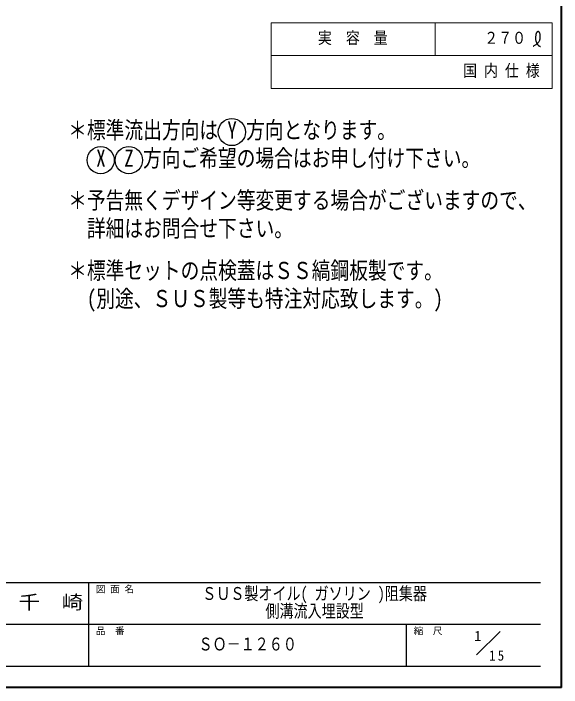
# Model space of a CAD drawing. Units: millimetres at full size, sheet at 1:15; details may follow other scales. Extents: x -3188 to 2887, y -2113 to 2102.
# Drawn here: x 1132 to 2887, y -2113 to 47 of the extents above; entities that cross this region are included whole.
import ezdxf
from ezdxf.enums import TextEntityAlignment as Align

# ---------------------------------------------------------------- set-up
doc = ezdxf.new("R2010")
doc.units = ezdxf.units.MM
doc.header["$LTSCALE"] = 15
doc.layers.add('0-0_ﾚｲﾔ1', color=4, linetype='Continuous', lineweight=9)
doc.styles.add('ＭＳ ゴシック', font='')
doc.styles.get('ＭＳ ゴシック').set_extended_font_data('MS Gothic')

msp = doc.modelspace()

# ---------------------------------------------------------------- linework, layer by layer
at = {"layer": '0-0_ﾚｲﾔ1', "color": 1, "lineweight": 40}
for q in [(2887.16, 2102.18), (-3187.84, -2112.82)]:
    msp.add_line((2887.16, -2112.82), q, dxfattribs=at)
at = {"layer": '0-0_ﾚｲﾔ1', "color": 3, "lineweight": 18}
for p, q in [((1957.16, 17.18), (2857.16, 17.18)), ((1957.16, 17.18), (1957.16, -192.82)), ((2482.16, 17.18), (2482.16, -87.82)), ((2857.16, 17.18), (2857.16, -192.82)), ((1957.16, -87.82), (2857.16, -87.82)), ((1957.16, -192.82), (2857.16, -192.82))]:
    msp.add_line(p, q, dxfattribs=at)
at = {"layer": '0-0_ﾚｲﾔ1', "color": 6, "lineweight": 25}
for p, q in [((2819.66, -1777.46), (-150.34, -1777.46)), ((1373.23, -2045.32), (1373.23, -1777.46)), ((2819.66, -1911.39), (971.44, -1911.39)), ((2391.09, -2045.32), (2391.09, -1911.39)), ((2819.66, -2045.32), (-150.34, -2045.32))]:
    msp.add_line(p, q, dxfattribs=at)
at = {"layer": '0-0_ﾚｲﾔ1', "color": 7, "lineweight": 18}
msp.add_line((2615.32, -2008.58), (2691.09, -1932.82), dxfattribs=at)
at = {"layer": '0-0_ﾚｲﾔ1', "color": 5, "lineweight": 25}
for points in [[(2796.71, -57.83), (2797.94, -57.12), (2800.04, -55.9), (2802.12, -54.64), (2804.18, -53.33), (2806.19, -51.96), (2808.15, -50.5), (2809.25, -49.6), (2810.06, -48.91), (2811.42, -47.65), (2812.71, -46.33), (2813.9, -44.93), (2814.99, -43.46), (2815.95, -41.91), (2816.45, -40.97), (2816.8, -40.21), (2817.33, -38.86), (2817.78, -37.47), (2818.14, -36.05), (2818.42, -34.62), (2818.62, -33.18), (2818.71, -32.34), (2818.77, -31.47), (2818.84, -29.98), (2818.85, -28.49), (2818.83, -26.99), (2818.78, -25.49), (2818.73, -23.97), (2818.71, -23.09), (2818.68, -22.16), (2818.62, -20.55), (2818.49, -18.96), (2818.24, -17.39), (2817.82, -15.88), (2817.16, -14.43), (2816.65, -13.63), (2816.33, -13.2), (2815.7, -12.51), (2815, -11.89), (2814.24, -11.37)], [(2814.24, -11.37), (2813.44, -11), (2812.61, -10.79), (2812.13, -10.76), (2811.73, -10.78), (2811.04, -10.93), (2810.37, -11.19), (2809.72, -11.56), (2809.11, -12), (2808.53, -12.5), (2808.22, -12.81), (2807.79, -13.3), (2807.15, -14.19), (2806.61, -15.13), (2806.16, -16.11), (2805.79, -17.13), (2805.49, -18.16), (2805.35, -18.77), (2805.18, -19.54), (2804.95, -20.86), (2804.76, -22.19), (2804.61, -23.53), (2804.49, -24.87), (2804.38, -26.21), (2804.32, -26.99), (2804.24, -27.93), (2804.11, -29.53), (2804, -31.14), (2803.93, -32.75), (2803.93, -34.35), (2804.01, -35.94), (2804.11, -36.86), (2804.23, -37.66), (2804.5, -39.02), (2804.85, -40.38), (2805.27, -41.72), (2805.74, -43.04), (2806.26, -44.34), (2806.58, -45.08), (2806.82, -45.62)], [(2806.82, -45.62), (2807.25, -46.54), (2807.69, -47.44), (2808.16, -48.34), (2808.64, -49.23), (2809.15, -50.12), (2809.46, -50.63), (2809.82, -51.23), (2810.48, -52.24), (2811.19, -53.23), (2811.94, -54.16), (2812.76, -55.02), (2813.64, -55.79), (2814.18, -56.18), (2814.65, -56.48), (2815.5, -56.93), (2816.38, -57.33), (2817.29, -57.67), (2818.23, -57.99), (2819.18, -58.28), (2819.73, -58.44)]]:
    msp.add_lwpolyline(points, dxfattribs=at)
for centre in [(1831.41, -332.82), (1411.41, -422.82), (1501.41, -422.82)]:
    msp.add_circle(centre, 43.5, dxfattribs=at)

# ---------------------------------------------------------------- texts
at = {"layer": '0-0_ﾚｲﾔ1', "color": 7, "style": 'ＭＳ ゴシック'}
for s, height, width, p in [('実\u3000容\u3000量', 38.49, 0.85, (2107.16, -61.57)), ('２７０', 38.49, 0.85, (2639.66, -61.57)), ('国 内 仕 様', 38.49, 0.85, (2572.16, -166.57)), ('＊標準流出方向は Y 方向となります。', 54.99, 0.8, (1307.16, -370.32)), (' X  Z 方向ご希望の場合はお申し付け下さい。', 54.99, 0.8, (1367.16, -460.32)), ('＊予告無くデザイン等変更する場合がございますので、', 54.99, 0.8, (1307.16, -595.32)), ('詳細はお問合せ下さい。', 54.99, 0.8, (1367.16, -685.32)), ('＊標準セットの点検蓋はＳＳ縞鋼板製です。', 54.99, 0.8, (1307.16, -820.32)), ('(別途、ＳＵＳ製等も特注対応致します。)', 54.99, 0.8, (1367.16, -910.32)), ('ＳＵＳ製オイル( ガソリン )阻集器', 41.24, 0.8, (1736.44, -1844.43)), ('千\u3000崎', 43.99, 1.15, (1148.23, -1874.43)), ('側溝流入埋設型', 41.24, 0.8, (1938.94, -1900.68)), ('ＳＯ－１２６０', 41.24, 0.8, (1724.66, -2006.48))]:
    msp.add_text(s, height=height, dxfattribs=dict(at, width=width)).set_placement(p, align=Align.BOTTOM_LEFT)
for s, height, p in [('図 面 名', 21.99, (1395.73, -1814.96)), ('品\u3000番', 21.99, (1395.73, -1948.89)), ('縮\u3000尺', 21.99, (2413.59, -1948.89)), ('1', 32.99, (2607.7, -1974.1))]:
    msp.add_text(s, height=height, dxfattribs=at).set_placement(p, align=Align.BOTTOM_LEFT)
at = {"layer": '0-0_ﾚｲﾔ1', "color": 7, "insert": (2655.66, -2027.17), "char_height": 32.99, "attachment_point": 7, "style": 'ＭＳ ゴシック'}
msp.add_mtext('\\T1.36;\\W0.9;15', dxfattribs=at)

doc.saveas('drawing.dxf')
